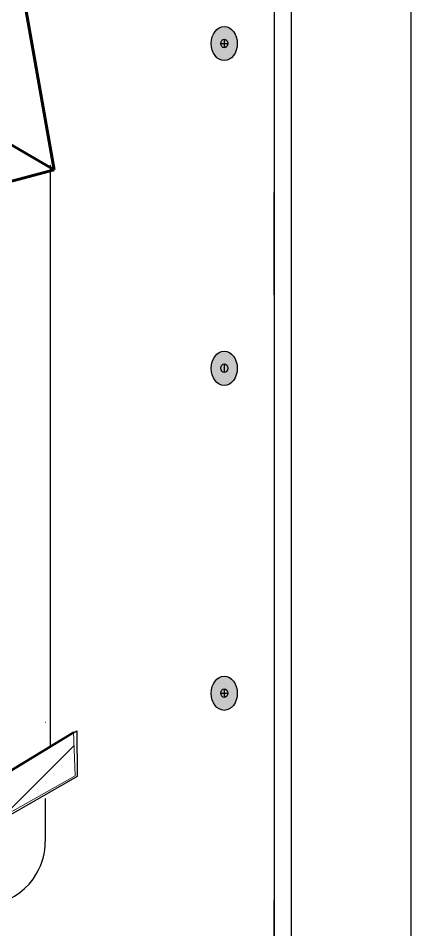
# Model space of a CAD drawing. Extents: x -1279 to 5791, y -3809 to 1769.
# Drawn here: x 5046.8 to 5162.3, y -2894.5 to -2639 of the extents above; entities that cross this region are included whole.
import ezdxf

# ---------------------------------------------------------------- set-up
doc = ezdxf.new("R2010")
doc.units = 0
doc.header["$MEASUREMENT"] = 0
for name, color, linetype, lineweight in [('G-ANNO-TTLB', 7, 'Continuous', 0), ('Layer 12', 7, 'Continuous', 0), ('TYVEK', 7, 'Continuous', 0)]:
    doc.layers.add(name, color=color, linetype=linetype, lineweight=lineweight)

# ---------------------------------------------------------------- blocks, each defined once
blk = doc.blocks.new('Block_114')
at = {"layer": 'TYVEK', "true_color": 0x003b71, "transparency": 33554687}
h = blk.add_hatch(color=156, dxfattribs=at)
h.dxf.hatch_style = 2
edge = h.paths.add_edge_path()
edge.add_ellipse((5104.61, -2646.12), major_axis=(0, 4.78), ratio=0.766948, start_angle=0, end_angle=360)
h = blk.add_hatch(color=156, dxfattribs=at)
h.dxf.hatch_style = 2
edge = h.paths.add_edge_path()
edge.add_ellipse((5104.61, -2737.17), major_axis=(0, 4.78), ratio=0.766948, start_angle=0, end_angle=360)
h = blk.add_hatch(color=156, dxfattribs=at)
h.dxf.hatch_style = 2
edge = h.paths.add_edge_path()
edge.add_ellipse((5104.61, -2828.25), major_axis=(0, 4.78), ratio=0.766948, start_angle=0, end_angle=360)
at = {"layer": 'TYVEK', "color": 18, "lineweight": 25, "true_color": 0x000000}
blk.add_line((5103.64, -2646.09), (5105.59, -2646.09), dxfattribs=at)
at = {"layer": 'TYVEK', "color": 18, "lineweight": 25, "true_color": 0x080808}
for p, q in [((5104.61, -2644.86), (5104.61, -2647.32)), ((5104.61, -2735.9), (5104.61, -2738.37)), ((5103.64, -2828.22), (5105.59, -2828.22)), ((5104.61, -2826.98), (5104.61, -2829.45))]:
    blk.add_line(p, q, dxfattribs=at)
at = {"layer": 'TYVEK', "color": 8, "lineweight": 25, "true_color": 0x808080}
blk.add_lwpolyline([(5104.1, -2641.75)], dxfattribs=at)
at = {"layer": 'TYVEK', "color": 18, "lineweight": 25, "true_color": 0x000000}
for centre, major_axis, ratio in [((5104.61, -2646.12), (0, 4.78), 0.766948), ((5104.61, -2646.09), (0, 1.23), 0.788846), ((5104.61, -2737.17), (0, 4.78), 0.766948), ((5104.61, -2828.25), (0, 4.78), 0.766948)]:
    blk.add_ellipse(centre, major_axis=major_axis, ratio=ratio, dxfattribs=at)
at = {"layer": 'TYVEK', "color": 18, "lineweight": 25, "true_color": 0x080808}
for centre in [(5104.61, -2737.14), (5104.61, -2828.22)]:
    blk.add_ellipse(centre, major_axis=(0, 1.23), ratio=0.788846, dxfattribs=at)

msp = doc.modelspace()

# ---------------------------------------------------------------- hatches: boundary and pattern name
at = {"layer": 'G-ANNO-TTLB', "true_color": 0xff00ff, "transparency": 33554687}
h = msp.add_hatch(color=6, dxfattribs=at)
edge = h.paths.add_edge_path()
edge.add_spline(control_points=[(5472, -3692.6), (5472, -3692.6), (2542.48, -3692.6), (2542.48, -3692.6), (2542.48, -3692.6), (2542.48, -1235.6), (2542.48, -1235.6), (2542.48, -1235.6), (5472, -1235.6), (5472, -1235.6), (5472, -1235.6), (5472, -3692.6), (5472, -3692.6)], knot_values=[0, 0, 0, 0, 1, 1, 1, 2, 2, 2, 3, 3, 3, 4, 4, 4, 4], degree=3, periodic=0)
edge = h.paths.add_edge_path()
edge.add_spline(control_points=[(2551.48, -1244.6), (2551.48, -1244.6), (2551.48, -3683.6), (2551.48, -3683.6), (2551.48, -3683.6), (5463, -3683.6), (5463, -3683.6), (5463, -3683.6), (5463, -1244.6), (5463, -1244.6), (5463, -1244.6), (2551.48, -1244.6), (2551.48, -1244.6)], knot_values=[0, 0, 0, 0, 1, 1, 1, 2, 2, 2, 3, 3, 3, 4, 4, 4, 4], degree=3, periodic=0)
edge.add_line((2551.48, -1244.6), (2551.48, -1244.6))
at = {"layer": 'Layer 12', "true_color": 0x000000, "transparency": 33554687}
h = msp.add_hatch(dxfattribs=at)
h.set_pattern_fill('_U', color=18, scale=10, angle=45, style=2, pattern_type=0)
h.set_pattern_definition([(45, (0, 0), (-7.071067, 7.071069), [])])
h.paths.add_polyline_path([(5062.76, -2851.42), (5027.94, -2871.01), (5028.04, -2859.76), (5062.31, -2839.09)])

# ---------------------------------------------------------------- linework, layer by layer
at = {"layer": 'G-ANNO-TTLB'}
for points in [[(5472, -3692.6), (5472, -3692.6), (2542.48, -3692.6), (2542.48, -3692.6), (2542.48, -3692.6), (2542.48, -1235.6), (2542.48, -1235.6), (2542.48, -1235.6), (5472, -1235.6), (5472, -1235.6), (5472, -1235.6), (5472, -3692.6), (5472, -3692.6)], [(2551.48, -1244.6), (2551.48, -1244.6), (2551.48, -3683.6), (2551.48, -3683.6), (2551.48, -3683.6), (5463, -3683.6), (5463, -3683.6), (5463, -3683.6), (5463, -1244.6), (5463, -1244.6), (5463, -1244.6), (2551.48, -1244.6), (2551.48, -1244.6)]]:
    msp.add_open_spline(points, degree=3, knots=[0, 0, 0, 0, 1, 1, 1, 2, 2, 2, 3, 3, 3, 4, 4, 4, 4], dxfattribs=at)
at = {"layer": 'Layer 12'}
msp.add_lwpolyline([(5062.76, -2851.42), (5027.94, -2871.01), (5028.04, -2859.76), (5062.31, -2839.09)], close=True, dxfattribs=at)
at = {"layer": 'TYVEK', "color": 18, "lineweight": 60, "true_color": 0x000000}
for p, q in [((5056.89, -2681.54), (4922.04, -2602.79)), ((5056.89, -2681.54), (5047.07, -2626.02)), ((5028.35, -2689.15), (5056.89, -2681.54))]:
    msp.add_line(p, q, dxfattribs=at)
at = {"layer": 'TYVEK', "color": 33, "lineweight": 25, "true_color": 0xcc9966}
msp.add_line((5157.04, -3032.11), (5157.04, -2607.75), dxfattribs=at)
at = {"layer": 'TYVEK', "color": 2, "lineweight": 25, "true_color": 0xffff00}
for p, q in [((5123.43, -2721.82), (5123.43, -2627.32)), ((5118.62, -2716.53), (5118.62, -2687.87)), ((5123.43, -3051.68), (5123.43, -2714.83)), ((5118.62, -3054.46), (5118.62, -2886.22))]:
    msp.add_line(p, q, dxfattribs=at)
at = {"layer": 'TYVEK', "color": 18, "lineweight": 25, "true_color": 0x000000}
for p, q in [((5118.62, -2630.1), (5118.62, -2716.53)), ((5055.91, -2843.26), (5055.92, -2680.2)), ((5118.62, -2716.53), (5118.62, -3054.46)), ((5028.3, -2860.08), (5055.91, -2843.26))]:
    msp.add_line(p, q, dxfattribs=at)
at = {"layer": 'TYVEK', "color": 4, "lineweight": 25, "true_color": 0x00ffff}
for p, q in [((5054.41, -2836.34), (5054.46, -2836.37)), ((5054.41, -2857.74), (5054.41, -2869.77))]:
    msp.add_line(p, q, dxfattribs=at)
msp.add_lwpolyline([(5028.3, -2871.7), (5028.3, -2860.08), (5063.31, -2838.75), (5063.34, -2851.58)], close=True, dxfattribs=at)
msp.add_open_spline([(5027.4, -2885.35), (5036, -2890.33), (5047.01, -2887.39), (5051.99, -2878.78), (5053.58, -2876.04), (5054.41, -2872.93), (5054.41, -2869.77)], degree=3, knots=[0, 0, 0, 0, 1, 1, 1, 2, 2, 2, 2], dxfattribs=at)

# ---------------------------------------------------------------- block references
at = {"layer": 'TYVEK'}
msp.add_blockref('Block_114', (0, 0), dxfattribs=at)

doc.saveas('drawing.dxf')
